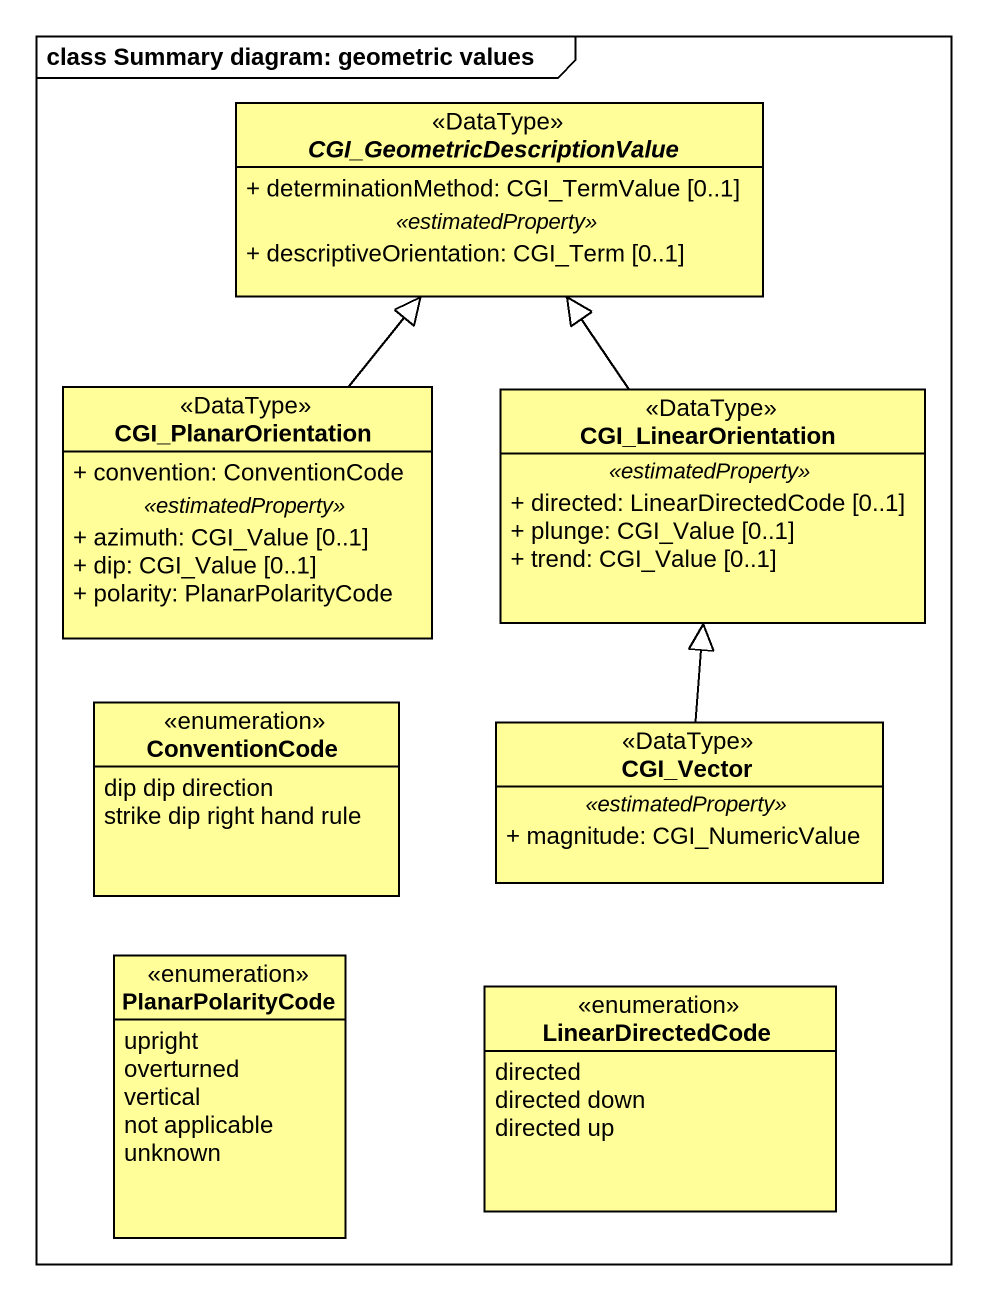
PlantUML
@startuml
mainframe class Summary diagram: geometric values
hide circle
hide empty members
skinparam classAttributeIconSize 0
abstract class "CGI_GeometricDescriptionValue" as CGI_GeometricDescriptionValu <<DataType>> #FFFE99 {
  + determinationMethod: CGI_TermValue [0..1]
  .. <<estimatedProperty>> ..
  + descriptiveOrientation: CGI_Term [0..1]
}
class CGI_PlanarOrientation <<DataType>> #FFFE99 {
  + convention: ConventionCode
  .. <<estimatedProperty>> ..
  + azimuth: CGI_Value [0..1]
  + dip: CGI_Value [0..1]
  + polarity: PlanarPolarityCode
}
class CGI_LinearOrientation <<DataType>> #FFFE99 {
  .. <<estimatedProperty>> ..
  + directed: LinearDirectedCode [0..1]
  + plunge: CGI_Value [0..1]
  + trend: CGI_Value [0..1]
}
enum ConventionCode #FFFE99 {
  dip dip direction
  strike dip right hand rule
}
class CGI_Vector <<DataType>> #FFFE99 {
  .. <<estimatedProperty>> ..
  + magnitude: CGI_NumericValue
}
enum PlanarPolarityCode #FFFE99 {
  upright
  overturned
  vertical
  not applicable
  unknown
}
enum LinearDirectedCode #FFFE99 {
  directed
  directed down
  directed up
}
CGI_PlanarOrientation -up-|> CGI_GeometricDescriptionValu
CGI_LinearOrientation -up-|> CGI_GeometricDescriptionValu
CGI_Vector -up-|> CGI_LinearOrientation
@enduml
